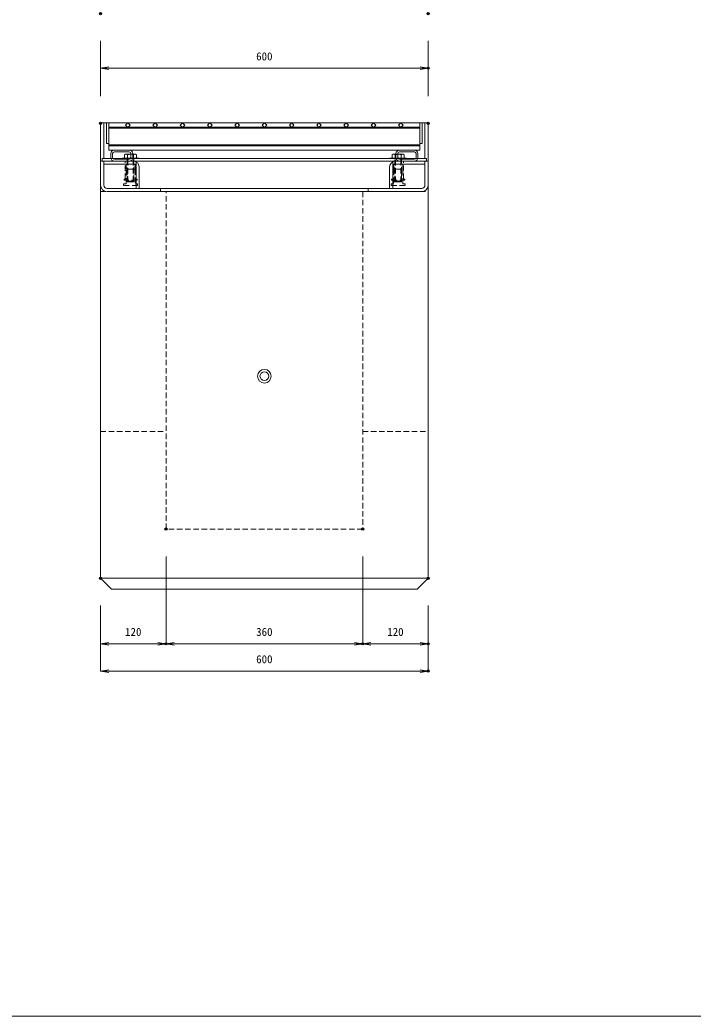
# Model space of a CAD drawing. Units: millimetres, scale not verified. Extents: x -3991 to -101, y -148 to 2692.
# Drawn here: x -2759 to -1526, y -148 to 1676 of the extents above; entities that cross this region are included whole.
import ezdxf
from ezdxf.enums import TextEntityAlignment as Align

# ---------------------------------------------------------------- set-up
doc = ezdxf.new("R2010")
doc.units = ezdxf.units.MM
doc.header["$LTSCALE"] = 20
doc.header["$PDMODE"] = 32
doc.header["$PDSIZE"] = 4
doc.linetypes.add('USER1', pattern=[0.75, 0.5, -0.25])
for name, color, linetype, lineweight in [('0-1_TITLE', 7, 'Continuous', 18), ('0-3_KIJUN', 7, 'Continuous', 18), ('0-5_SUNPO', 3, 'Continuous', 18), ('0-6_UKEWAKU', 4, 'Continuous', 18), ('0-7_GRE', 5, 'Continuous', 18), ('0-9__0-0_0', 7, 'Continuous', 18)]:
    doc.layers.add(name, color=color, linetype=linetype, lineweight=lineweight)
doc.layers.add('0-A__0-2_DEFPOINTS', color=7, linetype='Continuous')
doc.styles.add('ＭＳ ゴシック', font='')
doc.styles.get('ＭＳ ゴシック').set_extended_font_data('MS Gothic')

# ---------------------------------------------------------------- blocks, each defined once
blk = doc.blocks.new('W1-2_INST_C')
at = {"layer": '0-3_KIJUN', "linetype": 'USER1'}
for p, q in [((-8.23, -15), (-8.23, 0)), ((8.22, -15), (8.22, 0))]:
    blk.add_line(p, q, dxfattribs=at)
for points in [[(10, 0), (-10, 0), (-10, -33), (-12, -33), (-12, -35), (12, -35), (12, -33), (10, -33)], [(8.22, -15), (-8.23, -15), (-8.23, -41.5), (-12.75, -41.5), (-12.75, -45), (12.75, -45), (12.75, -41.5), (8.22, -41.5)], [(-6, -15), (6, -15), (6, -38), (-6, -38)]]:
    blk.add_lwpolyline(points, close=True, dxfattribs=at)
blk = doc.blocks.new('_OPEN')
at = {"layer": '0-9__0-0_0'}
blk.add_line((0, 0), (-1, 0), dxfattribs=at)
blk.add_lwpolyline([(-1, 0.167), (0, 0), (-1, -0.167)], dxfattribs=at)
blk = doc.blocks.new('_D5')
at = {"layer": '0-5_SUNPO'}
for p, q in [((1380.02, 1817.93), (1380.02, 1868.93)), ((1395.02, 1868.93), (1965.02, 1868.93)), ((1980.02, 1817.93), (1980.02, 1868.93))]:
    blk.add_line(p, q, dxfattribs=at)
at = {"layer": '0-A__0-2_DEFPOINTS'}
for p in [(1980.02, 1868.93), (1380.02, 1767.93), (1980.02, 1767.93)]:
    blk.add_point(p, dxfattribs=at)
at = {"layer": '0-5_SUNPO', "xscale": 15, "yscale": 15, "rotation": 180}
blk.add_blockref('_OPEN', (1380.02, 1868.93), dxfattribs=at)
at = {"layer": '0-5_SUNPO', "xscale": 15, "yscale": 15}
blk.add_blockref('_OPEN', (1980.02, 1868.93), dxfattribs=at)
at = {"layer": '0-5_SUNPO', "color": 7, "style": 'ＭＳ ゴシック'}
blk.add_text('600', height=14.66, dxfattribs=at).set_placement((1665.02, 1878.93), align=Align.BOTTOM_LEFT)
blk = doc.blocks.new('_D6')
at = {"layer": '0-5_SUNPO'}
for p, q in [((1380.02, 1918.93), (1380.02, 1868.93)), ((1980.02, 1918.93), (1980.02, 1868.93)), ((1395.02, 1868.93), (1965.02, 1868.93))]:
    blk.add_line(p, q, dxfattribs=at)
at = {"layer": '0-A__0-2_DEFPOINTS'}
for p in [(1380.02, 1968.93), (1980.02, 1968.93), (1980.02, 1868.93)]:
    blk.add_point(p, dxfattribs=at)
at = {"layer": '0-5_SUNPO', "xscale": 15, "yscale": 15, "rotation": 180}
blk.add_blockref('_OPEN', (1380.02, 1868.93), dxfattribs=at)
at = {"layer": '0-5_SUNPO', "xscale": 15, "yscale": 15}
blk.add_blockref('_OPEN', (1980.02, 1868.93), dxfattribs=at)
at = {"layer": '0-5_SUNPO', "color": 7, "style": 'ＭＳ ゴシック'}
blk.add_text('600', height=14.66, dxfattribs=at).set_placement((1665.02, 1878.93), align=Align.BOTTOM_LEFT)
blk = doc.blocks.new('_D45')
at = {"layer": '0-5_SUNPO'}
for p, q in [((1500.02, 974.93), (1500.02, 814.93)), ((1380.02, 884.93), (1380.02, 814.93)), ((1395.02, 814.93), (1485.02, 814.93))]:
    blk.add_line(p, q, dxfattribs=at)
at = {"layer": '0-A__0-2_DEFPOINTS'}
for p in [(1500.02, 1024.93), (1380.02, 934.93), (1500.02, 814.93)]:
    blk.add_point(p, dxfattribs=at)
at = {"layer": '0-5_SUNPO', "xscale": 15, "yscale": 15, "rotation": 180}
blk.add_blockref('_OPEN', (1380.02, 814.93), dxfattribs=at)
at = {"layer": '0-5_SUNPO', "xscale": 15, "yscale": 15}
blk.add_blockref('_OPEN', (1500.02, 814.93), dxfattribs=at)
at = {"layer": '0-5_SUNPO', "color": 7, "style": 'ＭＳ ゴシック'}
blk.add_text('120', height=14.66, dxfattribs=at).set_placement((1425.02, 824.93), align=Align.BOTTOM_LEFT)
blk = doc.blocks.new('_D46')
at = {"layer": '0-5_SUNPO'}
for p, q in [((1500.02, 974.93), (1500.02, 814.93)), ((1860.02, 974.93), (1860.02, 814.93)), ((1515.02, 814.93), (1845.02, 814.93))]:
    blk.add_line(p, q, dxfattribs=at)
at = {"layer": '0-A__0-2_DEFPOINTS'}
for p in [(1500.02, 1024.93), (1860.02, 1024.93), (1860.02, 814.93)]:
    blk.add_point(p, dxfattribs=at)
at = {"layer": '0-5_SUNPO', "xscale": 15, "yscale": 15, "rotation": 180}
blk.add_blockref('_OPEN', (1500.02, 814.93), dxfattribs=at)
at = {"layer": '0-5_SUNPO', "xscale": 15, "yscale": 15}
blk.add_blockref('_OPEN', (1860.02, 814.93), dxfattribs=at)
at = {"layer": '0-5_SUNPO', "color": 7, "style": 'ＭＳ ゴシック'}
blk.add_text('360', height=14.66, dxfattribs=at).set_placement((1665.02, 824.93), align=Align.BOTTOM_LEFT)
blk = doc.blocks.new('_D47')
at = {"layer": '0-5_SUNPO'}
for p, q in [((1860.02, 974.93), (1860.02, 814.93)), ((1980.02, 884.93), (1980.02, 814.93)), ((1875.02, 814.93), (1965.02, 814.93))]:
    blk.add_line(p, q, dxfattribs=at)
at = {"layer": '0-A__0-2_DEFPOINTS'}
for p in [(1860.02, 1024.93), (1980.02, 934.93), (1980.02, 814.93)]:
    blk.add_point(p, dxfattribs=at)
at = {"layer": '0-5_SUNPO', "xscale": 15, "yscale": 15, "rotation": 180}
blk.add_blockref('_OPEN', (1860.02, 814.93), dxfattribs=at)
at = {"layer": '0-5_SUNPO', "xscale": 15, "yscale": 15}
blk.add_blockref('_OPEN', (1980.02, 814.93), dxfattribs=at)
at = {"layer": '0-5_SUNPO', "color": 7, "style": 'ＭＳ ゴシック'}
blk.add_text('120', height=14.66, dxfattribs=at).set_placement((1905.02, 824.93), align=Align.BOTTOM_LEFT)
blk = doc.blocks.new('_D48')
at = {"layer": '0-5_SUNPO'}
for p, q in [((1380.02, 884.93), (1380.02, 764.93)), ((1980.02, 884.93), (1980.02, 764.93)), ((1395.02, 764.93), (1965.02, 764.93))]:
    blk.add_line(p, q, dxfattribs=at)
at = {"layer": '0-A__0-2_DEFPOINTS'}
for p in [(1380.02, 934.93), (1980.02, 934.93), (1980.02, 764.93)]:
    blk.add_point(p, dxfattribs=at)
at = {"layer": '0-5_SUNPO', "xscale": 15, "yscale": 15, "rotation": 180}
blk.add_blockref('_OPEN', (1380.02, 764.93), dxfattribs=at)
at = {"layer": '0-5_SUNPO', "xscale": 15, "yscale": 15}
blk.add_blockref('_OPEN', (1980.02, 764.93), dxfattribs=at)
at = {"layer": '0-5_SUNPO', "color": 7, "style": 'ＭＳ ゴシック'}
blk.add_text('600', height=14.66, dxfattribs=at).set_placement((1665.02, 774.93), align=Align.BOTTOM_LEFT)
blk = doc.blocks.new('M16_insert')
at = {"layer": '0-3_KIJUN', "color": 3}
for radius in [12.5, 8]:
    blk.add_circle((0, 0), radius, dxfattribs=at)
blk = doc.blocks.new('A$C633F5666')
at = {"layer": '0-3_KIJUN', "color": 3}
for p, q in [((-15, 43.5), (15, 43.5)), ((-15, 42.5), (-15, 43.5)), ((15, 42.5), (-15, 42.5)), ((10.95, 43.5), (-10.95, 43.5)), ((-9.22, 50.5), (9.22, 50.5)), ((-5.47, 43.5), (-5.47, 49.5)), ((5.5, 43.5), (5.5, 49.5)), ((15, 43.5), (15, 42.5))]:
    blk.add_line(p, q, dxfattribs=at)
at = {"layer": '0-3_KIJUN', "color": 3, "linetype": 'USER1'}
for p, q in [((-6, 42.5), (6, 42.5)), ((-6, 1), (-6, 42.5)), ((-5, 0), (-5, 42.5)), ((5, 0), (5, 42.5)), ((6, 42.5), (6, 1)), ((-5, 0), (-6, 1)), ((6, 1), (-6, 1)), ((5, 0), (-5, 0)), ((6, 1), (5, 0))]:
    blk.add_line(p, q, dxfattribs=at)
at = {"layer": '0-3_KIJUN', "color": 3}
for points in [[(-10.95, 43.5), (-10.95, 49.5), (-9.22, 50.5)], [(9.22, 50.5), (10.95, 49.5), (10.95, 43.5)]]:
    blk.add_lwpolyline(points, dxfattribs=at)
for centre, radius, start, end in [((-8.21, 46.24), 4.26, 49.93201, 130.06799), ((0.02, 34.96), 15.54, 69.33427, 110.66573), ((8.23, 46.29), 4.21, 49.666, 130.334)]:
    blk.add_arc(centre, radius, start, end, dxfattribs=at)
blk = doc.blocks.new('A$C54142546')
at = {"layer": '0-6_UKEWAKU'}
for p, q in [((0, 0), (600, 0)), ((0, 0), (0, -114)), ((6, 0), (6, -65.5)), ((594, 0), (594, -65.5)), ((600, 0), (600, -114)), ((0, -70), (59, -70)), ((597, -65.5), (3, -65.5)), ((3, -65.5), (3, -70)), ((597, -70), (3, -70)), ((6, -70), (6, -114)), ((541, -70), (600, -70)), ((594, -70), (594, -114)), ((597, -70), (597, -65.5)), ((6, -76), (59, -76)), ((65, -82), (65, -120)), ((71, -82), (71, -120)), ((529, -82), (529, -120)), ((535, -82), (535, -120)), ((541, -76), (594, -76)), ((12, -120), (588, -120)), ((12, -126), (588, -126)), ((110, -120), (110, -126)), ((490, -120), (490, -126))]:
    blk.add_line(p, q, dxfattribs=at)
for centre, radius, start, end in [((59, -82), 12, 0, 90), ((541, -82), 12, 90, 180), ((59, -82), 6, 0, 90), ((541, -82), 6, 90, 180), ((12, -114), 12, 180, 270), ((12, -114), 6, 180, 270), ((588, -114), 6, 270, 0), ((588, -114), 12, 270, 0)]:
    blk.add_arc(centre, radius, start, end, dxfattribs=at)
blk = doc.blocks.new('A$C600D0EC0')
at = {"layer": '0-7_GRE'}
for p, q in [((0, 0), (4.5, 0)), ((4.5, 0), (4.5, -38)), ((4.5, -8), (573.5, -8)), ((4.5, -9.5), (573.5, -9.5)), ((4.5, -40.5), (573.5, -40.5)), ((4.5, -42), (573.5, -42)), ((41.6, -50), (14.4, -50)), ((41.6, -53.2), (14.4, -53.2)), ((536.4, -50), (563.6, -50)), ((536.4, -53.2), (563.6, -53.2)), ((8, -56.4), (8, -63.6)), ((11.2, -56.4), (11.2, -63.6)), ((14.4, -66.8), (41.6, -66.8)), ((14.4, -70), (41.6, -70)), ((44.8, -63.6), (44.8, -56.4)), ((48, -63.6), (48, -56.4)), ((530, -63.6), (530, -56.4)), ((533.2, -63.6), (533.2, -56.4)), ((563.6, -66.8), (536.4, -66.8)), ((563.6, -70), (536.4, -70)), ((566.8, -56.4), (566.8, -63.6)), ((570, -56.4), (570, -63.6))]:
    blk.add_line(p, q, dxfattribs=at)
for points in [[(0, 0), (0, -38), (4.5, -38)], [(4.5, 0), (573.5, 0), (573.5, -50)], [(4.5, 0), (4.5, -50), (573.5, -50)], [(578, 0), (573.5, 0), (573.5, -38)], [(578, 0), (578, -38), (573.5, -38)]]:
    blk.add_lwpolyline(points, dxfattribs=at)
for points in [[(43.24, -4.24), (39, 0), (34.76, -4.24), (39, -8.48)], [(93.24, -4.24), (89, 0), (84.76, -4.24), (89, -8.48)], [(143.24, -4.24), (139, 0), (134.76, -4.24), (139, -8.48)], [(193.24, -4.24), (189, 0), (184.76, -4.24), (189, -8.48)], [(243.24, -4.24), (239, 0), (234.76, -4.24), (239, -8.48)], [(293.24, -4.24), (289, 0), (284.76, -4.24), (289, -8.48)], [(343.24, -4.24), (339, 0), (334.76, -4.24), (339, -8.48)], [(393.24, -4.24), (389, 0), (384.76, -4.24), (389, -8.48)], [(443.24, -4.24), (439, 0), (434.76, -4.24), (439, -8.48)], [(493.24, -4.24), (489, 0), (484.76, -4.24), (489, -8.48)], [(543.24, -4.24), (539, 0), (534.76, -4.24), (539, -8.48)]]:
    blk.add_lwpolyline(points, close=True, dxfattribs=at)
for centre, radius, start, end in [((14.4, -56.4), 6.4, 90, 180), ((14.4, -56.4), 3.2, 90, 180), ((41.6, -56.4), 6.4, 0, 90), ((41.6, -56.4), 3.2, 0, 90), ((536.4, -56.4), 6.4, 90, 180), ((536.4, -56.4), 3.2, 90, 180), ((563.6, -56.4), 6.4, 0, 90), ((563.6, -56.4), 3.2, 0, 90), ((14.4, -63.6), 6.4, 180, 270), ((14.4, -63.6), 3.2, 180, 270), ((41.6, -63.6), 6.4, 270, 0), ((41.6, -63.6), 3.2, 270, 0), ((536.4, -63.6), 6.4, 180, 270), ((536.4, -63.6), 3.2, 180, 270), ((563.6, -63.6), 6.4, 270, 0), ((563.6, -63.6), 3.2, 270, 0)]:
    blk.add_arc(centre, radius, start, end, dxfattribs=at)

msp = doc.modelspace()

# ---------------------------------------------------------------- linework, layer by layer
at = {"layer": '0-1_TITLE', "color": 2}
msp.add_lwpolyline([(-3991.25, -148.06), (-101.25, -148.06), (-101.25, 2691.94), (-3991.25, 2691.94)], close=True, dxfattribs=at)
at = {"layer": '0-3_KIJUN', "linetype": 'USER1'}
for p, q in [((-2611.23, 1361.71), (-2011.23, 1361.71)), ((-2611.23, 922.71), (-2491.23, 922.71)), ((-2131.23, 922.71), (-2011.23, 922.71))]:
    msp.add_line(p, q, dxfattribs=at)
at = {"layer": '0-3_KIJUN'}
msp.add_line((-2611.23, 653.71), (-2011.23, 653.71), dxfattribs=at)
msp.add_lwpolyline([(-2011.23, 1417.71), (-2011.23, 653.71), (-2031.23, 633.71), (-2591.23, 633.71), (-2611.23, 653.71), (-2611.23, 1417.71)], close=True, dxfattribs=at)
at = {"layer": '0-3_KIJUN', "linetype": 'USER1'}
msp.add_lwpolyline([(-2131.23, 1361.71), (-2131.23, 743.71), (-2491.23, 743.71), (-2491.23, 1361.71)], dxfattribs=at)

# ---------------------------------------------------------------- block references
at = {"layer": '0-3_KIJUN'}
for name, p in [('A$C633F5666', (-2556.23, 1379.71)), ('A$C633F5666', (-2066.23, 1379.71)), ('W1-2_INST_C', (-2066.23, 1417.71)), ('W1-2_INST_C', (-2066.23, 1417.71)), ('M16_insert', (-2311.23, 1023.71))]:
    msp.add_blockref(name, p, dxfattribs=at)
at = {"layer": '0-3_KIJUN', "xscale": -1}
msp.add_blockref('W1-2_INST_C', (-2556.23, 1417.71), dxfattribs=at)
msp.add_blockref('W1-2_INST_C', (-2556.23, 1417.71), dxfattribs=at)
at = {"layer": '0-5_SUNPO'}
for name in ['_D6', '_D5', '_D45', '_D46', '_D47', '_D48']:
    msp.add_blockref(name, (-3991.25, -281.21), dxfattribs=at)
at = {"layer": '0-6_UKEWAKU'}
msp.add_blockref('A$C54142546', (-2611.23, 1487.71), dxfattribs=at)
at = {"layer": '0-7_GRE'}
msp.add_blockref('A$C600D0EC0', (-2600.23, 1487.71), dxfattribs=at)

doc.saveas('drawing.dxf')
